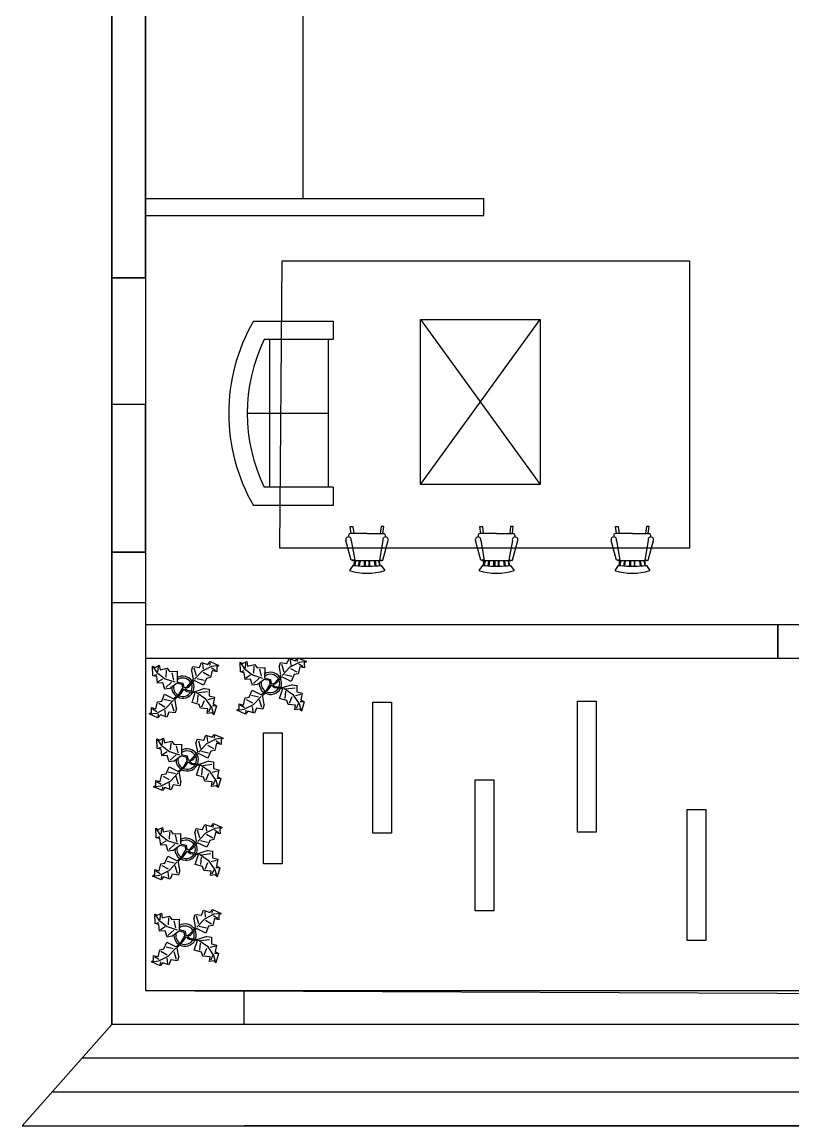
# Model space of a CAD drawing. Header units: inches. Extents: x -3340 to 11630, y -237 to 1425.
# Drawn here: x 11269 to 11451.2, y -237.3 to 23.8 of the extents above; entities that cross this region are included whole.
import ezdxf

# ---------------------------------------------------------------- set-up
doc = ezdxf.new("R2010")
doc.units = ezdxf.units.IN
doc.header["$MEASUREMENT"] = 0

# ---------------------------------------------------------------- blocks, each defined once
blk = doc.blocks.new('Chair - Rocking')
at = {"linetype": 'Continuous'}
for p, q in [((-8, -4.5), (-10, -1.5)), ((-7.5, -4.5), (-7, -7)), ((-6.5, -7), (-7.02225, -4.43)), ((-4.5, -7), (-4.96674, -4.19951)), ((-4, -7), (-4.40532, -4.16272)), ((-1.5, -4.05012), (-1.5, -7)), ((-1, -7), (-1, -4.05012)), ((1, -7), (1, -4.04655)), ((1.5, -4.05012), (1.5, -7)), ((4, -7), (4.40187, -4.18694)), ((4.5, -7), (4.96761, -4.19437)), ((6.5, -7), (7, -4.4057)), ((7.5, -4.5), (7, -7)), ((8, -4.5), (10, -1.5)), ((-9, -7.5), (-12, -18.49999)), ((-7, -7.5), (-9, -7.5)), ((-9, -18.49999), (-7, -7.5)), ((-8.23428, -6.99939), (-8.3093, -7.47958)), ((-8.23041, -7), (8.23915, -7)), ((7, -7.5), (9, -7.5)), ((9, -18.49999), (7, -7.5)), ((8.31071, -7.48854), (8.23449, -7.00073)), ((9, -7.5), (12, -18.49999)), ((-10.36644, -20.64523), (-10.5, -21.49999)), ((-9, -22.49999), (-9.5, -26.49999)), ((0, -22.49999), (-9.5, -22.49999)), ((-8, -26.49999), (-7.5, -22.49999)), ((0, -22.49999), (9.5, -22.49999)), ((8, -26.49999), (7.5, -22.49999)), ((9, -22.49999), (9.5, -26.49999)), ((10.5, -21.49999), (10.3575, -20.58798)), ((-9.5, -26.49999), (-8, -26.49999)), ((9.5, -26.49999), (8, -26.49999))]:
    blk.add_line(p, q, dxfattribs=at)
for centre, radius, start, end in [((0, -34.08333), 34.08333, 72.93847, 107.0615), ((0, -68.25004), 64.25, 93.92211, 97.15267), ((0, -68.25004), 64.25, 82.84733, 93.92211), ((-10.5, -18.99999), 1.58114, 161.5651, 18.43495), ((10.5, -18.99999), 1.58114, 161.5651, 18.43495), ((-9.5, -21.49999), 1, 180, 270), ((9.5, -21.49999), 1, 270, 0)]:
    blk.add_arc(centre, radius, start, end, dxfattribs=at)
blk = doc.blocks.new('Sofa - Roundback Loveseat 5 ft.')
at = {"linetype": 'Continuous'}
for p, q in [((0, -32.44198), (0, -5.99998)), ((-24, -33.99998), (-24, -11.46958)), ((-23.9998, -13.38178), (23.99986, -13.38178)), ((24.00004, -33.99998), (24.00004, -11.46958)), ((-24, -32.44198), (24.00004, -32.44198))]:
    blk.add_line(p, q, dxfattribs=at)
for points in [[(-24, -33.99998), (-30, -33.99998), (-30, -7.99998)], [(30.00004, -7.99998), (30.00004, -33.99998), (24.00004, -33.99998)]]:
    blk.add_lwpolyline(points, dxfattribs=at)
for centre, radius, start, end in [((0, -60.24998), 60.24998, 60.13715, 119.8628), ((0, -61.38438), 55.38444, 64.32083, 115.6792)]:
    blk.add_arc(centre, radius, start, end, dxfattribs=at)
blk = doc.blocks.new('Plant - Rubber or Philodendron')
at = {"linetype": 'Continuous'}
for p, q in [((-14.8639, 10.7964), (-12.6195, 11.8975)), ((-12.6195, 11.8975), (-12.1909, 9.4345)), ((8.8871, 10.7908), (9.9809, 13.4933)), ((9.9809, 13.4933), (13.3837, 12.301)), ((10.5828, 12.6946), (10.8893, 9.7953)), ((13.3837, 12.301), (14.68, 13.9039)), ((14.5816, 13.2037), (14.3848, 11.8033)), ((14.68, 13.9039), (19.3848, 11.8146)), ((-16.2005, 11.4774), (-13.9899, 8.1064)), ((-16.2005, 11.4774), (-14.8639, 10.7964)), ((-16.0159, 6.3329), (-16.2005, 11.4774)), ((-14.0069, 5.8704), (-16.0159, 6.3329)), ((-15.3434, 6.5514), (-13.9984, 6.9884)), ((-13.9899, 8.1064), (-9.5434, 4.7185)), ((-13.3174, 8.325), (-13.0735, 11.0065)), ((-12.1909, 9.4345), (-8.3829, 10.3)), ((-8.8369, 9.409), (-9.0894, 5.6095)), ((-8.3829, 10.3), (-7.0549, 8.501)), ((-7.0549, 8.501), (-3.0284, 8.6941)), ((-4.8529, 4.012), (-5.7184, 7.82)), ((-3.0284, 8.6941), (-3.0709, 3.1041)), ((4.6914, 8.8812), (5.3859, 11.2828)), ((4.6914, 8.8812), (5.5014, 4.4831)), ((5.3859, 11.2828), (8.8871, 10.7908)), ((5.9878, 10.4842), (7.1971, 6.3869)), ((10.3916, 8.7942), (6.2847, 4.4028)), ((15.3859, 11.3055), (10.3916, 8.7942)), ((14.2977, 6.1031), (10.9934, 7.9956)), ((15.7909, 9.1065), (14.8995, 5.3044)), ((15.2875, 10.6053), (17.5907, 9.2105)), ((19.3848, 11.8146), (15.3859, 11.3055)), ((18.1925, 8.4119), (15.7909, 9.1065)), ((19.3848, 11.8146), (18.1868, 10.9119)), ((18.1868, 10.9119), (18.1925, 8.4119)), ((-13.5868, 2.2894), (-14.0069, 5.8704)), ((-10.6784, 2.491), (-13.5868, 2.2894)), ((-13.1329, 3.1804), (-10.6614, 4.727)), ((-9.5858, -0.8715), (-10.6784, 2.491)), ((-9.5434, 4.7185), (-4.1917, 2.9888)), ((-9.1318, 0.0195), (-5.9793, 2.9025)), ((-7.1228, -0.443), (-3.5248, 2.2131)), ((-3.5248, 2.2131), (-3.3011, 2.4355)), ((-3.3011, 2.4355), (-0.5306, 1.7947)), ((-3.0709, 3.1041), (0.0797, 2.3163)), ((-0.5306, 1.7947), (-0.2255, -0.5527)), ((-0.5306, 1.7947), (-0.5306, 1.7947)), ((0.0797, 2.3163), (0.4866, -0.031)), ((0.4866, -0.031), (2.1141, 0.2298)), ((2.1141, 0.2298), (5.4346, 3.9146)), ((6.1032, 3.6844), (2.8262, -0.031)), ((5.4346, 3.9146), (5.5014, 4.4831)), ((11.1089, 1.1958), (6.1032, 3.6844)), ((7.7005, 4.8881), (11.5025, 3.9967)), ((12.7005, 4.8994), (11.1089, 1.1958)), ((14.8995, 5.3044), (12.7005, 4.8994)), ((-11.3237, -7.2629), (-9.7321, -3.5593)), ((-9.7321, -3.5593), (-4.7264, -6.0479)), ((-7.1228, -0.443), (-9.5858, -0.8715)), ((-2.019, -3.6148), (-4.7264, -6.0479)), ((-4.0579, -6.2781), (-0.9375, -3.1608)), ((-2.019, -3.6148), (-0.2255, -0.5527)), ((-0.9375, -3.1608), (0.5883, -0.8135)), ((0.5883, -0.8135), (2.2447, -2.0916)), ((2.8262, -0.031), (1.3003, -0.5527)), ((1.3003, -0.5527), (2.4193, -1.4655)), ((2.2447, -2.0916), (6.7108, -2.6626)), ((2.4193, -1.4655), (6.895, -2.1175)), ((4.943, -7.9659), (6.7108, -2.6626)), ((11.6605, -0.5413), (6.895, -2.1175)), ((12.3677, -6.1981), (7.219, -2.6772)), ((8.125, -4.0768), (7.7715, -7.9659)), ((8.3544, -2.7453), (13.1973, -2.1704)), ((11.6605, -0.5413), (14.1354, -0.8948)), ((16.2567, -5.8446), (13.4283, -6.5517)), ((14.1354, -0.8948), (14.1354, -4.4304)), ((14.1354, -4.4304), (16.9638, -5.1375)), ((16.9638, -5.1375), (16.2567, -8.673)), ((-16.8157, -10.7754), (-14.4141, -11.4699)), ((-16.8101, -13.2754), (-16.8157, -10.7754)), ((-13.9107, -12.9688), (-16.2139, -11.574)), ((-14.4141, -11.4699), (-13.5228, -7.6679)), ((-14.0091, -13.669), (-9.0148, -11.1577)), ((-13.5228, -7.6679), (-11.3237, -7.2629)), ((-12.921, -8.4665), (-9.6166, -10.359)), ((-6.3237, -7.2516), (-10.1257, -6.3602)), ((-9.0148, -11.1577), (-4.9047, -6.8122)), ((-4.611, -12.8477), (-5.8203, -8.7504)), ((-4.1246, -6.8466), (-4.0579, -6.2781)), ((-3.3146, -11.2447), (-4.1246, -6.8466)), ((-3.3146, -11.2447), (-4.0092, -13.6463)), ((8.8321, -9.0266), (4.943, -7.9659)), ((9.5392, -11.1479), (8.8321, -9.0266)), ((13.4283, -11.5015), (9.5392, -11.1479)), ((10.2463, -10.4408), (11.6605, -6.9053)), ((15.5496, -10.7943), (12.3677, -6.1981)), ((13.0748, -13.9763), (13.4283, -11.5015)), ((14.8425, -10.7943), (13.7819, -13.2692)), ((16.6103, -14.6834), (15.5496, -10.7943)), ((17.3174, -9.7337), (15.9032, -9.7337)), ((16.2567, -8.673), (18.0245, -9.7337)), ((18.0245, -9.7337), (16.6103, -14.6834)), ((-18.008, -14.1781), (-16.8101, -13.2754)), ((-18.008, -14.1781), (-14.0091, -13.669)), ((-13.3032, -16.2674), (-18.008, -14.1781)), ((-12.0069, -14.6645), (-13.3032, -16.2674)), ((-13.2048, -15.5672), (-13.008, -14.1668)), ((-8.6042, -15.8568), (-12.0069, -14.6645)), ((-9.206, -15.0581), (-9.5126, -12.1588)), ((-7.5103, -13.1543), (-8.6042, -15.8568)), ((-4.0092, -13.6463), (-7.5103, -13.1543)), ((15.5496, -13.6228), (13.0748, -13.9763)), ((16.6103, -14.6834), (15.5496, -13.6228))]:
    blk.add_line(p, q, dxfattribs=at)
for centre, radius, start, end in [((0, 0), 6.1275, 34.37569, 120.1028), ((0.0308, 0.1664), 6, 178.6147, 235.1169), ((0.0308, 0.1664), 5, 168.1647, 238.6725), ((-0.0601, -0.2075), 5.2461, 33.82192, 124.9414), ((-0.2664, 0.1682), 5.2775, 338.4094, 20.03007), ((-0.098, 0.1364), 6.1288, 341.2017, 26.09184), ((-0.0234, 0.3825), 6.1492, 242.5812, 331.2714), ((-0.1102, 0.4886), 5.2883, 247.3711, 327.472)]:
    blk.add_arc(centre, radius, start, end, dxfattribs=at)

msp = doc.modelspace()

# ---------------------------------------------------------------- linework, layer by layer
for p, q in [((11290.17, 285.81, -7937.42), (11290.17, -213.33, -7937.42)), ((11298.17, 277.81, -7937.42), (11298.17, -118.74, -7937.42)), ((11335.38, 60.93, -7937.42), (11335.38, -17.95, -7937.42)), ((11298.17, -17.95, -7937.42), (11378.13, -17.95, -7937.42)), ((11378.13, -21.95, -7937.42), (11378.13, -17.95, -7937.42)), ((11298.17, -21.95, -7937.42), (11378.13, -21.95, -7937.42)), ((11329.88, -100.66, -7937.42), (11330.46, -32.74, -7937.42)), ((11330.46, -32.74, -7937.42), (11426.79, -32.74, -7937.42)), ((11426.79, -32.74, -7937.42), (11426.79, -100.66, -7937.42)), ((11298.17, -36.72, -7937.42), (11290.17, -36.72, -7937.42)), ((11363.14, -46.61, -7937.42), (11391.49, -85.63, -7937.42)), ((11363.14, -85.63, -7937.42), (11391.49, -46.61, -7937.42)), ((11298.17, -66.72, -7937.42), (11290.17, -66.72, -7937.42)), ((11298.17, -101.62, -7937.42), (11290.17, -101.62, -7937.42)), ((11426.79, -100.66, -7937.42), (11329.88, -100.66, -7937.42)), ((11298.17, -113.62, -7937.42), (11290.17, -113.62, -7937.42)), ((11298.17, -118.74, -7937.42), (11447.68, -118.74, -7937.42)), ((11447.68, -118.74, -7937.42), (11447.68, -126.74, -7937.42)), ((11298.17, -126.74, -7937.42), (11298.17, -205.33, -7937.42)), ((11447.68, -126.74, -7937.42), (11298.17, -126.74, -7937.42)), ((11298.17, -205.33, -7937.42), (11321.37, -205.33, -7937.42)), ((11321.37, -205.33, -7937.42), (11321.37, -213.33, -7937.42)), ((11321.37, -205.33, -7937.42), (11522.16, -205.33, -7937.42)), ((11290.17, -213.33, -7937.42), (11268.96, -237.33, -7937.42)), ((11321.37, -213.33, -7937.42), (11290.17, -213.33, -7937.42)), ((11522.16, -213.33, -7937.42), (11321.37, -213.33, -7937.42)), ((11522.16, -221.33, -7937.42), (11283.1, -221.33, -7937.42)), ((11530.16, -229.33, -7937.42), (11276.03, -229.33, -7937.42)), ((11268.96, -237.33, -7937.42), (11321.37, -237.33, -7937.42)), ((11538.16, -237.33, -7937.42), (11321.37, -237.33, -7937.42))]:
    msp.add_line(p, q)
at = {"elevation": -7937.42}
for points in [[(11290.17, 285.81), (11290.17, -213.33), (11268.96, -237.33), (11538.16, -237.33), (11538.16, -191.19), (11522.16, -191.19), (11522.16, -213.33), (11300.43, -213.33), (11290.17, -213.33)], [(11290.17, 285.81), (11630.17, 285.81), (11630.17, -191.19), (11522.16, -191.19), (11522.16, -186.19), (11622.17, -186.19), (11622.17, 277.81), (11298.17, 277.81), (11298.17, -205.33)], [(11290.17, 285.81), (11630.17, 285.81), (11630.17, -36.72), (11622.17, -36.72), (11622.17, 277.81), (11298.17, 277.81), (11298.17, -205.33), (11522.16, -206.26), (11522.16, -213.33), (11290.17, -213.33), (11290.17, 285.81)], [(11321.37, -205.43), (11321.37, -213.33), (11290.17, -213.33), (11290.17, 285.81), (11630.17, 285.81), (11630.17, -36.72), (11622.17, -36.72), (11622.17, 277.81), (11298.17, 277.81), (11298.17, -205.33), (11321.37, -205.43), (11321.37, -213.33), (11290.17, -213.33), (11290.17, 285.81)], [(11290.17, 134.91), (11290.17, -36.72), (11298.17, -36.72), (11298.17, 134.91), (11290.17, 134.91)], [(11290.17, -66.72), (11290.17, -101.62), (11298.17, -101.62), (11298.17, -66.72), (11290.17, -66.72)], [(11447.68, -118.74), (11471.68, -118.74), (11471.68, -126.74), (11447.68, -126.74), (11447.68, -118.74)]]:
    msp.add_lwpolyline(points, dxfattribs=at)
for points in [[(11363.14, -46.61), (11391.49, -46.61), (11391.49, -85.63), (11363.14, -85.63)], [(11351.94, -137.12), (11356.34, -137.12), (11356.34, -168.12), (11351.94, -168.12)], [(11400.32, -136.87), (11404.71, -136.87), (11404.71, -167.88), (11400.32, -167.88)], [(11326.04, -144.32), (11330.44, -144.32), (11330.44, -175.33), (11326.04, -175.33)], [(11376.13, -155.43), (11380.53, -155.43), (11380.53, -186.43), (11376.13, -186.43)], [(11426.22, -162.51), (11430.61, -162.51), (11430.61, -193.51), (11426.22, -193.51)]]:
    msp.add_lwpolyline(points, close=True, dxfattribs=at)

# ---------------------------------------------------------------- block references
for name, p, xscale, yscale, zscale, rotation in [('Sofa - Roundback Loveseat 5 ft.', (11317.84, -68.78, -7937.42), 0.726735817324557, 0.726735817324557, 0.726735817324557, 90), ('Chair - Rocking', (11350.54, -106.61, -7937.42), 0.4172227712019216, 0.4172227712019216, 0.4172227712019216, 180), ('Chair - Rocking', (11381.16, -106.61, -7937.42), 0.4172227712019216, 0.4172227712019216, 0.4172227712019216, 180), ('Chair - Rocking', (11413.27, -106.61, -7937.42), 0.4172227712019216, 0.4172227712019216, 0.4172227712019216, 180)]:
    msp.add_blockref(name, p, dxfattribs=dict(xscale=xscale, yscale=yscale, zscale=zscale, rotation=rotation))
at = {"xscale": 0.4412137410049178, "yscale": 0.4412137410049178, "zscale": 0.4412137410049178}
for p in [(11306.97, -133.63, -7937.42), (11327.68, -132.72, -7937.42), (11308, -150.84, -7937.42), (11307.74, -171.96, -7937.42), (11307.48, -192.27, -7937.42)]:
    msp.add_blockref('Plant - Rubber or Philodendron', p, dxfattribs=at)

doc.saveas('drawing.dxf')
